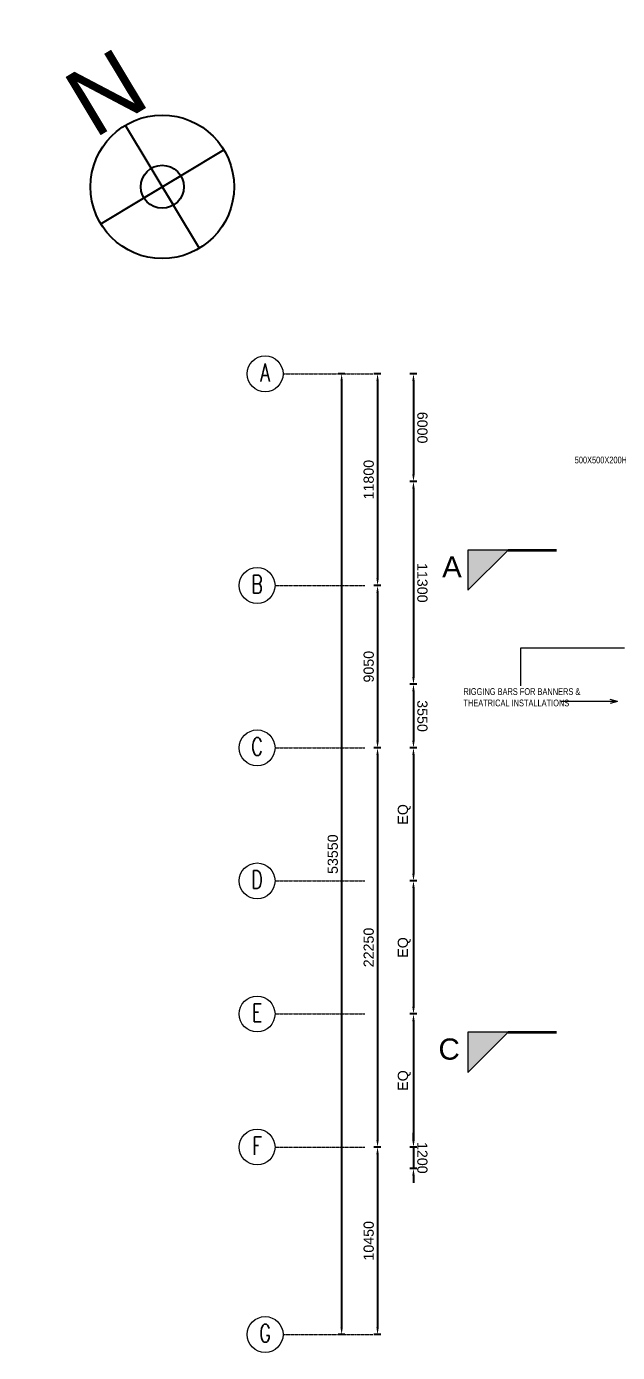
# Model space of a CAD drawing. Header units: millimetres. Extents: x 4021 to 183614, y -11746 to 71065.
# Drawn here: x 4021 to 36928, y -2843 to 71065 of the extents above; entities that cross this region are included whole.
import ezdxf

# ---------------------------------------------------------------- set-up
doc = ezdxf.new("R2010")
doc.units = ezdxf.units.MM
doc.linetypes.add('Grid Line__1_200_', pattern=[10.5, 6, -1.5, 1.5, -1.5])
for name, color, linetype, lineweight in [('A-ANNO-DIMS', 211, 'Continuous', 5), ('A-ANNO-NOTE', 131, 'Continuous', 25), ('A-DETL-GENF', 92, 'Continuous', 20), ('A-DETL-THIN', 151, 'Continuous', 9), ('A-DETL-WIDE', 214, 'Continuous', 35), ('G-ANNO-TEXT', 231, 'Continuous', 5), ('S-GRID', 1, 'Continuous', 5), ('S-GRID-IDEN', 1, 'Continuous', 25)]:
    doc.layers.add(name, color=color, linetype=linetype, lineweight=lineweight)
doc.styles.add('Arial_1', font='arial.ttf', dxfattribs={"height": 1180.239521})
doc.styles.add('RomanS', font='romans__.ttf', dxfattribs={"width": 0.7, "height": 1003.164557})
doc.styles.add('Swis721 BT', font='swiss.ttf', dxfattribs={"height": 567.642527})
doc.styles.add('Swis721 BT_2', font='swiss.ttf', dxfattribs={"height": 18.921418})
doc.styles.add('Swis721 BT_5', font='swiss.ttf', dxfattribs={"width": 0.75, "height": 378.428351})
doc.dimstyles.new('DLN_3mm', dxfattribs={"dimscale": 304.8, "dimtxt": 600, "dimasz": 1.312336, "dimexe": 0.656168, "dimexo": 0.0625, "dimgap": 0.656168, "dimtad": 1, "dimdec": 0, "dimzin": 0, "dimdsep": 46, "dimtxsty": 'Swis721 BT', "dimsah": 1, "dimcen": 0.09, "dimadec": 0, "dimazin": 0, "dimtfac": 1, "dimtdec": 4, "dimtix": 1, "dimtmove": 0, "dimatfit": 3, "dimfxl": 0.656168, "dimfxlon": 1, "dimtvp": 1, "dimtolj": 1, "dimtzin": 0, "dimarcsym": 2})
doc.dimstyles.new('DLN_3mm_2', dxfattribs={"dimscale": 304.8, "dimtxt": 600, "dimasz": 1.312336, "dimexe": 0.656168, "dimexo": 0.0625, "dimgap": 0.656168, "dimtad": 1, "dimdec": 0, "dimzin": 0, "dimdsep": 46, "dimtxsty": 'Swis721 BT', "dimsah": 1, "dimcen": 0.09, "dimadec": 0, "dimazin": 0, "dimtfac": 1, "dimtdec": 4, "dimtix": 1, "dimtmove": 0, "dimatfit": 3, "dimfxl": 0.656168, "dimfxlon": 1, "dimtvp": 1, "dimtolj": 1, "dimtzin": 0, "dimarcsym": 2})

# ---------------------------------------------------------------- blocks, each defined once
blk = doc.blocks.new('Grid - Bubble - 10mm-1724413-Copy of COLOUR_R_F')
at = {"layer": 'A-ANNO-NOTE', "lineweight": 5}
blk.add_circle((0, 0), 5, dxfattribs=at)
blk = doc.blocks.new('DIMBLOCK12-Copy of COLOUR_R_F')
at = {"layer": 'A-ANNO-DIMS', "color": 0, "lineweight": -2, "transparency": 16777216}
for p, q in [((23749, 51707), (23368, 51707)), ((23568, 51307), (23568, 40307)), ((23749, 39907), (23368, 39907))]:
    blk.add_line(p, q, dxfattribs=at)
at = {"layer": 'A-ANNO-DIMS', "color": 0, "transparency": 16777216}
for points in [[(23502, 51307), (23635, 51307), (23568, 51707)], [(23502, 40307), (23635, 40307), (23568, 39907)]]:
    blk.add_solid(points, dxfattribs=at)
at = {"layer": 'Defpoints', "color": 0, "transparency": 16777216}
for p in [(23768, 51707), (23568, 39907), (23768, 39907)]:
    blk.add_point(p, dxfattribs=at)
at = {"layer": 'A-ANNO-DIMS', "color": 0, "transparency": 16777216, "insert": (23077, 45807), "char_height": 567.6, "width": 2628.57, "attachment_point": 5, "rotation": 90, "style": 'Swis721 BT'}
blk.add_mtext('\\A1;11800', dxfattribs=at)
blk = doc.blocks.new('DIMBLOCK13-Copy of COLOUR_R_F')
at = {"layer": 'A-ANNO-DIMS', "color": 0, "lineweight": -2, "transparency": 16777216}
for p, q in [((23749, 39907), (23368, 39907)), ((23568, 39507), (23568, 31257)), ((23749, 30857), (23368, 30857))]:
    blk.add_line(p, q, dxfattribs=at)
at = {"layer": 'A-ANNO-DIMS', "color": 0, "transparency": 16777216}
for points in [[(23502, 39507), (23635, 39507), (23568, 39907)], [(23502, 31257), (23635, 31257), (23568, 30857)]]:
    blk.add_solid(points, dxfattribs=at)
at = {"layer": 'Defpoints', "color": 0, "transparency": 16777216}
for p in [(23768, 39907), (23568, 30857), (23768, 30857)]:
    blk.add_point(p, dxfattribs=at)
at = {"layer": 'A-ANNO-DIMS', "color": 0, "transparency": 16777216, "insert": (23077, 35382), "char_height": 567.6, "width": 2102.86, "attachment_point": 5, "rotation": 90, "style": 'Swis721 BT'}
blk.add_mtext('\\A1;9050', dxfattribs=at)
blk = doc.blocks.new('DIMBLOCK14-Copy of COLOUR_R_F')
at = {"layer": 'A-ANNO-DIMS', "color": 0, "lineweight": -2, "transparency": 16777216}
for p, q in [((23749, 30857), (23368, 30857)), ((23568, 30457), (23568, 9007)), ((23749, 8607), (23368, 8607))]:
    blk.add_line(p, q, dxfattribs=at)
at = {"layer": 'A-ANNO-DIMS', "color": 0, "transparency": 16777216}
for points in [[(23502, 30457), (23635, 30457), (23568, 30857)], [(23502, 9007), (23635, 9007), (23568, 8607)]]:
    blk.add_solid(points, dxfattribs=at)
at = {"layer": 'Defpoints', "color": 0, "transparency": 16777216}
for p in [(23768, 30857), (23568, 8607), (23768, 8607)]:
    blk.add_point(p, dxfattribs=at)
at = {"layer": 'A-ANNO-DIMS', "color": 0, "transparency": 16777216, "insert": (23077, 19732), "char_height": 567.6, "width": 2628.57, "attachment_point": 5, "rotation": 90, "style": 'Swis721 BT'}
blk.add_mtext('\\A1;22250', dxfattribs=at)
blk = doc.blocks.new('DIMBLOCK15-Copy of COLOUR_R_F')
at = {"layer": 'A-ANNO-DIMS', "color": 0, "lineweight": -2, "transparency": 16777216}
for p, q in [((23749, 8607), (23368, 8607)), ((23568, 8207), (23568, -1443)), ((23749, -1843), (23368, -1843))]:
    blk.add_line(p, q, dxfattribs=at)
at = {"layer": 'A-ANNO-DIMS', "color": 0, "transparency": 16777216}
for points in [[(23502, 8207), (23635, 8207), (23568, 8607)], [(23502, -1443), (23635, -1443), (23568, -1843)]]:
    blk.add_solid(points, dxfattribs=at)
at = {"layer": 'Defpoints', "color": 0, "transparency": 16777216}
for p in [(23768, 8607), (23568, -1843), (23768, -1843)]:
    blk.add_point(p, dxfattribs=at)
at = {"layer": 'A-ANNO-DIMS', "color": 0, "transparency": 16777216, "insert": (23077, 3382), "char_height": 567.6, "width": 2628.57, "attachment_point": 5, "rotation": 90, "style": 'Swis721 BT'}
blk.add_mtext('\\A1;10450', dxfattribs=at)
blk = doc.blocks.new('DIMBLOCK16-Copy of COLOUR_R_F')
at = {"layer": 'A-ANNO-DIMS', "color": 0, "lineweight": -2, "transparency": 16777216}
for p, q in [((21749, 51707), (21368, 51707)), ((21568, 51307), (21568, -1443)), ((21749, -1843), (21368, -1843))]:
    blk.add_line(p, q, dxfattribs=at)
at = {"layer": 'A-ANNO-DIMS', "color": 0, "transparency": 16777216}
for points in [[(21502, 51307), (21635, 51307), (21568, 51707)], [(21502, -1443), (21635, -1443), (21568, -1843)]]:
    blk.add_solid(points, dxfattribs=at)
at = {"layer": 'Defpoints', "color": 0, "transparency": 16777216}
for p in [(21768, 51707), (21568, -1843), (21768, -1843)]:
    blk.add_point(p, dxfattribs=at)
at = {"layer": 'A-ANNO-DIMS', "color": 0, "transparency": 16777216, "insert": (21077, 24932), "char_height": 567.6, "width": 2628.57, "attachment_point": 5, "rotation": 90, "style": 'Swis721 BT'}
blk.add_mtext('\\A1;53550', dxfattribs=at)
blk = doc.blocks.new('DIMBLOCK17-Copy of COLOUR_R_F')
at = {"layer": 'A-ANNO-DIMS', "color": 0, "lineweight": -2, "transparency": 16777216}
for p, q in [((25749, 30857), (25368, 30857)), ((25568, 30457), (25568, 23841)), ((25749, 23441), (25368, 23441))]:
    blk.add_line(p, q, dxfattribs=at)
at = {"layer": 'A-ANNO-DIMS', "color": 0, "transparency": 16777216}
for points in [[(25502, 30457), (25635, 30457), (25568, 30857)], [(25502, 23841), (25635, 23841), (25568, 23441)]]:
    blk.add_solid(points, dxfattribs=at)
at = {"layer": 'Defpoints', "color": 0, "transparency": 16777216}
for p in [(25768, 30857), (25568, 23441), (25768, 23441)]:
    blk.add_point(p, dxfattribs=at)
at = {"layer": 'A-ANNO-DIMS', "color": 0, "transparency": 16777216, "insert": (25055, 27149), "char_height": 567.6, "width": 1337.14, "attachment_point": 5, "rotation": 90, "style": 'Swis721 BT'}
blk.add_mtext('\\A1;EQ', dxfattribs=at)
blk = doc.blocks.new('DIMBLOCK18-Copy of COLOUR_R_F')
at = {"layer": 'A-ANNO-DIMS', "color": 0, "lineweight": -2, "transparency": 16777216}
for p, q in [((25749, 23441), (25368, 23441)), ((25568, 23041), (25568, 16424)), ((25749, 16024), (25368, 16024))]:
    blk.add_line(p, q, dxfattribs=at)
at = {"layer": 'A-ANNO-DIMS', "color": 0, "transparency": 16777216}
for points in [[(25502, 23041), (25635, 23041), (25568, 23441)], [(25502, 16424), (25635, 16424), (25568, 16024)]]:
    blk.add_solid(points, dxfattribs=at)
at = {"layer": 'Defpoints', "color": 0, "transparency": 16777216}
for p in [(25768, 23441), (25568, 16024), (25768, 16024)]:
    blk.add_point(p, dxfattribs=at)
at = {"layer": 'A-ANNO-DIMS', "color": 0, "transparency": 16777216, "insert": (25055, 19732), "char_height": 567.6, "width": 1337.14, "attachment_point": 5, "rotation": 90, "style": 'Swis721 BT'}
blk.add_mtext('\\A1;EQ', dxfattribs=at)
blk = doc.blocks.new('DIMBLOCK19-Copy of COLOUR_R_F')
at = {"layer": 'A-ANNO-DIMS', "color": 0, "lineweight": -2, "transparency": 16777216}
for p, q in [((25749, 16024), (25368, 16024)), ((25568, 15624), (25568, 9007)), ((25749, 8607), (25368, 8607))]:
    blk.add_line(p, q, dxfattribs=at)
at = {"layer": 'A-ANNO-DIMS', "color": 0, "transparency": 16777216}
for points in [[(25502, 15624), (25635, 15624), (25568, 16024)], [(25502, 9007), (25635, 9007), (25568, 8607)]]:
    blk.add_solid(points, dxfattribs=at)
at = {"layer": 'Defpoints', "color": 0, "transparency": 16777216}
for p in [(25768, 16024), (25568, 8607), (25768, 8607)]:
    blk.add_point(p, dxfattribs=at)
at = {"layer": 'A-ANNO-DIMS', "color": 0, "transparency": 16777216, "insert": (25055, 12316), "char_height": 567.6, "width": 1337.14, "attachment_point": 5, "rotation": 90, "style": 'Swis721 BT'}
blk.add_mtext('\\A1;EQ', dxfattribs=at)
blk = doc.blocks.new('DLN_North Arrow - Type 1_Sign _ Text - 12mm-2849308-Copy of COLOUR_R_F')
at = {"layer": 'A-ANNO-NOTE'}
for p, q in [((0, 20), (0, -20)), ((-20, 0), (20, 0)), ((-6, 0), (6, 0)), ((0, 0), (0, -6))]:
    blk.add_line(p, q, dxfattribs=at)
at = {"layer": 'A-ANNO-NOTE', "lineweight": 18}
blk.add_line((0, 0), (0, 6), dxfattribs=at)
at = {"layer": 'A-ANNO-NOTE'}
for radius in [20, 6]:
    blk.add_circle((0, 0), radius, dxfattribs=at)
at = {"layer": 'A-ANNO-NOTE', "lineweight": 5, "insert": (0.06, 40.09), "char_height": 18.9214, "width": 22.8, "attachment_point": 2, "line_spacing_factor": 1.00667, "style": 'Swis721 BT_2'}
blk.add_mtext('\\fSwis721 BT|b0|i0|c134|p34|;N', dxfattribs=at)
blk = doc.blocks.new('DIMBLOCK37-Copy of COLOUR_R_F')
at = {"layer": 'A-ANNO-DIMS', "color": 0, "lineweight": -2, "transparency": 16777216}
for p, q in [((25568, 9007), (25568, 9407)), ((25749, 8607), (25368, 8607)), ((25568, 8607), (25568, 7407)), ((25749, 7407), (25368, 7407)), ((25568, 7007), (25568, 6607))]:
    blk.add_line(p, q, dxfattribs=at)
at = {"layer": 'A-ANNO-DIMS', "color": 0, "transparency": 16777216}
for points in [[(25502, 9007), (25635, 9007), (25568, 8607)], [(25502, 7007), (25635, 7007), (25568, 7407)]]:
    blk.add_solid(points, dxfattribs=at)
at = {"layer": 'Defpoints', "color": 0, "transparency": 16777216}
for p in [(25768, 8607), (25568, 7407), (25768, 7407)]:
    blk.add_point(p, dxfattribs=at)
at = {"layer": 'A-ANNO-DIMS', "color": 0, "transparency": 16777216, "insert": (26060, 8007), "char_height": 567.6, "width": 2102.86, "attachment_point": 5, "rotation": 270, "style": 'Swis721 BT'}
blk.add_mtext('\\A1;1200', dxfattribs=at)
blk = doc.blocks.new('DIMBLOCK38-Copy of COLOUR_R_F')
at = {"layer": 'A-ANNO-DIMS', "color": 0, "lineweight": -2, "transparency": 16777216}
for p, q in [((25749, 34407), (25368, 34407)), ((25568, 34007), (25568, 31257)), ((25749, 30857), (25368, 30857))]:
    blk.add_line(p, q, dxfattribs=at)
at = {"layer": 'A-ANNO-DIMS', "color": 0, "transparency": 16777216}
for points in [[(25502, 34007), (25635, 34007), (25568, 34407)], [(25502, 31257), (25635, 31257), (25568, 30857)]]:
    blk.add_solid(points, dxfattribs=at)
at = {"layer": 'Defpoints', "color": 0, "transparency": 16777216}
for p in [(25768, 34407), (25568, 30857), (25768, 30857)]:
    blk.add_point(p, dxfattribs=at)
at = {"layer": 'A-ANNO-DIMS', "color": 0, "transparency": 16777216, "insert": (26060, 32632), "char_height": 567.6, "width": 2102.86, "attachment_point": 5, "rotation": 270, "style": 'Swis721 BT'}
blk.add_mtext('\\A1;3550', dxfattribs=at)
blk = doc.blocks.new('DIMBLOCK39-Copy of COLOUR_R_F')
at = {"layer": 'A-ANNO-DIMS', "color": 0, "lineweight": -2, "transparency": 16777216}
for p, q in [((25749, 51707), (25368, 51707)), ((25568, 51307), (25568, 46107)), ((25749, 45707), (25368, 45707))]:
    blk.add_line(p, q, dxfattribs=at)
at = {"layer": 'A-ANNO-DIMS', "color": 0, "transparency": 16777216}
for points in [[(25502, 51307), (25635, 51307), (25568, 51707)], [(25502, 46107), (25635, 46107), (25568, 45707)]]:
    blk.add_solid(points, dxfattribs=at)
at = {"layer": 'Defpoints', "color": 0, "transparency": 16777216}
for p in [(25768, 51707), (25568, 45707), (25768, 45707)]:
    blk.add_point(p, dxfattribs=at)
at = {"layer": 'A-ANNO-DIMS', "color": 0, "transparency": 16777216, "insert": (26060, 48707), "char_height": 567.6, "width": 2102.86, "attachment_point": 5, "rotation": 270, "style": 'Swis721 BT'}
blk.add_mtext('\\A1;6000', dxfattribs=at)
blk = doc.blocks.new('DIMBLOCK40-Copy of COLOUR_R_F')
at = {"layer": 'A-ANNO-DIMS', "color": 0, "lineweight": -2, "transparency": 16777216}
for p, q in [((25749, 45707), (25368, 45707)), ((25568, 45307), (25568, 34807)), ((25749, 34407), (25368, 34407))]:
    blk.add_line(p, q, dxfattribs=at)
at = {"layer": 'A-ANNO-DIMS', "color": 0, "transparency": 16777216}
for points in [[(25502, 45307), (25635, 45307), (25568, 45707)], [(25502, 34807), (25635, 34807), (25568, 34407)]]:
    blk.add_solid(points, dxfattribs=at)
at = {"layer": 'Defpoints', "color": 0, "transparency": 16777216}
for p in [(25768, 45707), (25568, 34407), (25768, 34407)]:
    blk.add_point(p, dxfattribs=at)
at = {"layer": 'A-ANNO-DIMS', "color": 0, "transparency": 16777216, "insert": (26060, 40057), "char_height": 567.6, "width": 2628.57, "attachment_point": 5, "rotation": 270, "style": 'Swis721 BT'}
blk.add_mtext('\\A1;11300', dxfattribs=at)

msp = doc.modelspace()

# ---------------------------------------------------------------- hatches: boundary and pattern name
at = {"layer": 'A-DETL-GENF'}
h = msp.add_hatch(color=7, dxfattribs=at)
h.paths.add_polyline_path([(63966.4, -544), (61723, 1699.3), (61723, -544), (62930, -544)], flags=0)
h.paths.add_polyline_path([(94079.9, 12764.6), (94079.9, 15008), (91836.6, 15008)], flags=0)
h.paths.add_polyline_path([(28598.7, 12764.6), (30842, 15008), (28598.7, 15008)], flags=0)
h.paths.add_polyline_path([(94079.9, 39639.1), (94079.9, 41882.5), (91836.6, 41882.5)], flags=0)
h.paths.add_polyline_path([(28598.7, 39639.1), (30842, 41882.5), (28598.7, 41882.5)], flags=0)
h.paths.add_polyline_path([(61723, 52831), (63966.4, 55074.4), (61723, 55074.4)], flags=0)

# ---------------------------------------------------------------- linework, layer by layer
at = {"layer": 'A-DETL-THIN'}
for p, q in [((28598.7, 39639.1), (30842, 41882.5)), ((30842, 41882.5), (28598.7, 41882.5)), ((28598.7, 41882.5), (28598.7, 39639.1)), ((28598.7, 12764.6), (30842, 15008)), ((30842, 15008), (28598.7, 15008)), ((28598.7, 15008), (28598.7, 12764.6))]:
    msp.add_line(p, q, dxfattribs=at)
at = {"layer": 'A-DETL-WIDE'}
for p, q in [((30842, 41882.5), (33542, 41882.5)), ((30842, 15008), (33542, 15008))]:
    msp.add_line(p, q, dxfattribs=at)
at = {"layer": 'G-ANNO-TEXT', "color": 130}
for p, q in [((31522.3, 36414), (31522.3, 34314.7)), ((37328.1, 36414), (31522.3, 36414)), ((34693.5, 33444.8), (33759, 33444.8)), ((36927.4, 33444.8), (34693.5, 33444.8)), ((36927.4, 33444.8), (36527.4, 33552)), ((36927.4, 33444.8), (36527.4, 33337.6))]:
    msp.add_line(p, q, dxfattribs=at)
at = {"layer": 'S-GRID', "linetype": 'Grid Line__1_200_'}
for p, q in [((18304.7, 51707.5), (23304.7, 51707.5)), ((17857.6, 39907.5), (22857.6, 39907.5)), ((17857.6, 30857.5), (22857.6, 30857.5)), ((17857.6, 23440.8), (22857.6, 23440.8)), ((17857.6, 16024.2), (22857.6, 16024.2)), ((17857.6, 8607.5), (22857.6, 8607.5)), ((18304.7, -1842.5), (23304.7, -1842.5))]:
    msp.add_line(p, q, dxfattribs=at)

# ---------------------------------------------------------------- block references
at = {"layer": 'A-ANNO-NOTE', "lineweight": 5, "xscale": 200, "yscale": 200, "zscale": 200, "rotation": 30.99999999999979}
msp.add_blockref('DLN_North Arrow - Type 1_Sign _ Text - 12mm-2849308-Copy of COLOUR_R_F', (11579.5, 62130.9), dxfattribs=at)
at = {"layer": 'S-GRID-IDEN', "lineweight": 5, "xscale": 199.9999999999999, "yscale": 199.9999999999999, "zscale": 199.9999999999999, "rotation": 269.9999999999997}
for p in [(17304.7, 51707.5), (16857.6, 39907.5), (16857.6, 30857.5), (16857.6, 23440.8), (16857.6, 16024.2), (16857.6, 8607.5), (17304.7, -1842.5)]:
    msp.add_blockref('Grid - Bubble - 10mm-1724413-Copy of COLOUR_R_F', p, dxfattribs=at)

# ---------------------------------------------------------------- texts
at = {"layer": 'G-ANNO-TEXT', "color": 7, "attachment_point": 1}
for s, insert, char_height, width, line_spacing_factor, style in [('500X500X200H RC PLINTH', (34547.4, 47092.8), 378.428, 5779.2, 1.00667, 'Swis721 BT_5'), ('\\fArial|b0|i0|c134|p34|;A', (27160.7, 41534.2), 1180.24, 1310.4, 0.938532, 'Arial_1'), ('RIGGING BARS FOR BANNERS &\\PTHEATRICAL INSTALLATIONS', (28351, 34185.1), 378.428, 7214.4, 1.00667, 'Swis721 BT_5'), ('\\fArial|b0|i0|c134|p34|;C', (26960.7, 14659.7), 1180.24, 1411.2, 0.938532, 'Arial_1')]:
    msp.add_mtext(s, dxfattribs=dict(at, insert=insert, char_height=char_height, width=width, line_spacing_factor=line_spacing_factor, style=style))
at = {"layer": 'S-GRID-IDEN', "lineweight": 5, "char_height": 1003.165, "attachment_point": 2, "line_spacing_factor": 0.964689, "style": 'RomanS'}
for s, insert, width in [('\\fRomanS|b0|i0|c134|p2|;\\W.7;A', (17303.9, 52280.5), 708), ('\\fRomanS|b0|i0|c134|p2|;\\W.7;B', (16856.8, 40480.5), 984), ('\\fRomanS|b0|i0|c134|p2|;\\W.7;C', (16856.8, 31430.5), 984), ('\\fRomanS|b0|i0|c134|p2|;\\W.7;D', (16856.8, 24013.9), 828), ('\\fRomanS|b0|i0|c134|p2|;\\W.7;E', (16856.8, 16597.2), 744), ('\\fRomanS|b0|i0|c134|p2|;\\W.7;F', (16856.8, 9180.5), 708), ('\\fRomanS|b0|i0|c134|p2|;\\W.7;G', (17303.9, -1269.5), 828)]:
    msp.add_mtext(s, dxfattribs=dict(at, insert=insert, width=width))

# ---------------------------------------------------------------- dimensions: what is measured, and where the dimension line sits
at = {"layer": 'A-ANNO-DIMS'}
for base, p1, p2, dimstyle, override, picture, middle in [((21568.3, -1842.5), (21768.3, 51707.5), (21768.3, -1842.5), 'DLN_3mm_2', {"dimpost": '<>', "dimfxl": 53549.999996}, 'DIMBLOCK16-Copy of COLOUR_R_F', (21076.6, 24932.5)), ((23568.3, 39907.5), (23768.3, 51707.5), (23768.3, 39907.5), 'DLN_3mm_2', {"dimpost": '<>', "dimfxl": 11800}, 'DIMBLOCK12-Copy of COLOUR_R_F', (23076.6, 45807.5)), ((25568.3, 45707.5), (25768.3, 51707.5), (25768.3, 45707.5), 'DLN_3mm', {"dimtad": 4, "dimpost": '<>', "dimfxl": 5999.999988}, 'DIMBLOCK39-Copy of COLOUR_R_F', (26060, 48707.5)), ((25568.3, 34407.5), (25768.3, 45707.5), (25768.3, 34407.5), 'DLN_3mm', {"dimtad": 4, "dimpost": '<>', "dimfxl": 11300.000401}, 'DIMBLOCK40-Copy of COLOUR_R_F', (26060, 40057.5)), ((23568.3, 30857.5), (23768.3, 39907.5), (23768.3, 30857.5), 'DLN_3mm_2', {"dimpost": '<>', "dimfxl": 9050}, 'DIMBLOCK13-Copy of COLOUR_R_F', (23076.6, 35382.5)), ((25568.3, 30857.5), (25768.3, 34407.5), (25768.3, 30857.5), 'DLN_3mm', {"dimtad": 4, "dimpost": '<>', "dimfxl": 3549.99961}, 'DIMBLOCK38-Copy of COLOUR_R_F', (26060, 32632.5)), ((23568.3, 8607.5), (23768.3, 30857.5), (23768.3, 8607.5), 'DLN_3mm_2', {"dimpost": '<>', "dimfxl": 22250}, 'DIMBLOCK14-Copy of COLOUR_R_F', (23076.6, 19732.5)), ((25568.3, 7407.5), (25768.3, 8607.5), (25768.3, 7407.5), 'DLN_3mm', {"dimtad": 4, "dimpost": '<>', "dimfxl": 1199.999972}, 'DIMBLOCK37-Copy of COLOUR_R_F', (26060, 8007.5)), ((23568.3, -1842.5), (23768.3, 8607.5), (23768.3, -1842.5), 'DLN_3mm_2', {"dimpost": '<>', "dimfxl": 10449.999996}, 'DIMBLOCK15-Copy of COLOUR_R_F', (23076.6, 3382.5))]:
    dim = msp.add_linear_dim(base=base, p1=p1, p2=p2, angle=90, dimstyle=dimstyle, override=override, dxfattribs=at)
    dim.commit()
    dim.dimension.update_dxf_attribs({"geometry": picture, "text_midpoint": middle})
for base, p1, p2, picture, middle in [((25568.3, 23440.8), (25768.3, 30857.5), (25768.3, 23440.8), 'DIMBLOCK17-Copy of COLOUR_R_F', (25054.6, 27149.2)), ((25568.3, 16024.2), (25768.3, 23440.8), (25768.3, 16024.2), 'DIMBLOCK18-Copy of COLOUR_R_F', (25054.6, 19732.5)), ((25568.3, 8607.5), (25768.3, 16024.2), (25768.3, 8607.5), 'DIMBLOCK19-Copy of COLOUR_R_F', (25054.6, 12315.8))]:
    dim = msp.add_linear_dim(base=base, p1=p1, p2=p2, angle=90, text='EQ', dimstyle='DLN_3mm_2', override={"dimpost": '<>', "dimfxl": 7416.666667}, dxfattribs=at)
    dim.commit()
    dim.dimension.update_dxf_attribs({"geometry": picture, "text_midpoint": middle})

doc.saveas('drawing.dxf')
